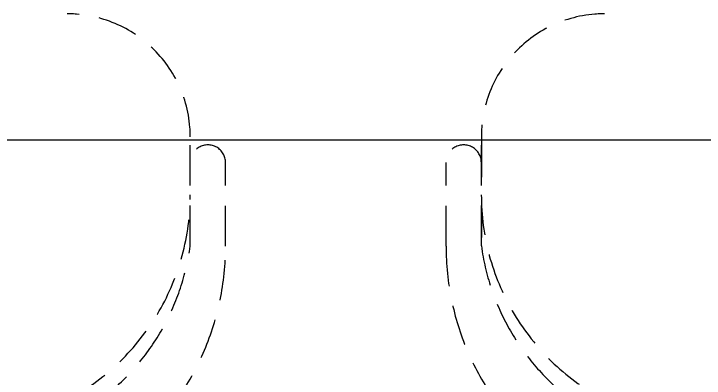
# Model space of a CAD drawing. Header units: inches. Extents: x -53835 to 52744, y -79586 to -50910.
# Drawn here: x 18349 to 19035, y -64174 to -63812 of the extents above; entities that cross this region are included whole.
import ezdxf

# ---------------------------------------------------------------- set-up
doc = ezdxf.new("R2010")
doc.units = ezdxf.units.IN
doc.header["$LTSCALE"] = 50
doc.header["$MEASUREMENT"] = 0
doc.linetypes.add('DH-HID2', pattern=[1.2, 0.8, -0.4])
doc.layers.add('06-LIGHT', color=4, linetype='Continuous')
doc.layers.add('FU-FURM', color=251, linetype='DH-HID2')

# ---------------------------------------------------------------- blocks, each defined once
blk = doc.blocks.new('cjswjdehds')
at = {"layer": 'FU-FURM', "color": 8}
for p, q in [((18524.66, -64042.23), (18524.66, -63933.94)), ((18813.61, -63933.94), (18813.61, -64042.23)), ((18813.62, -64042.23), (18813.62, -63933.94)), ((18559.69, -64042.35), (18559.69, -63959.48)), ((18778.58, -64042.35), (18778.58, -63959.48))]:
    blk.add_line(p, q, dxfattribs=at)
for centre, radius, start, end in [((18402.42, -63933.94), 122.23, 0, 89.99994), ((18935.84, -63933.94), 122.23, 90, 179.99995), ((18542.17, -63959.45), 17.52, 359.91435, 180.08565), ((18796.1, -63959.45), 17.52, 359.91435, 180.08565), ((18294.13, -63991.73), 230.53, 179.92131, 0.07869), ((19044.13, -63991.73), 230.53, 179.92131, 0.07869), ((18294.14, -64010.38), 232.72, 187.86778, 352.10396), ((19044.14, -64010.38), 232.72, 187.86778, 352.10396), ((18294.13, -64042.23), 265.56, 180.02458, 359.97542), ((19044.13, -64042.23), 265.56, 180.02458, 359.97542)]:
    blk.add_arc(centre, radius, start, end, dxfattribs=at)

msp = doc.modelspace()

# ---------------------------------------------------------------- linework, layer by layer
at = {"layer": '06-LIGHT'}
msp.add_line((16509.631, -63937.002), (21928.631, -63937.002), dxfattribs=at)

# ---------------------------------------------------------------- block references
msp.add_blockref('cjswjdehds', (0, 0))

doc.saveas('drawing.dxf')
